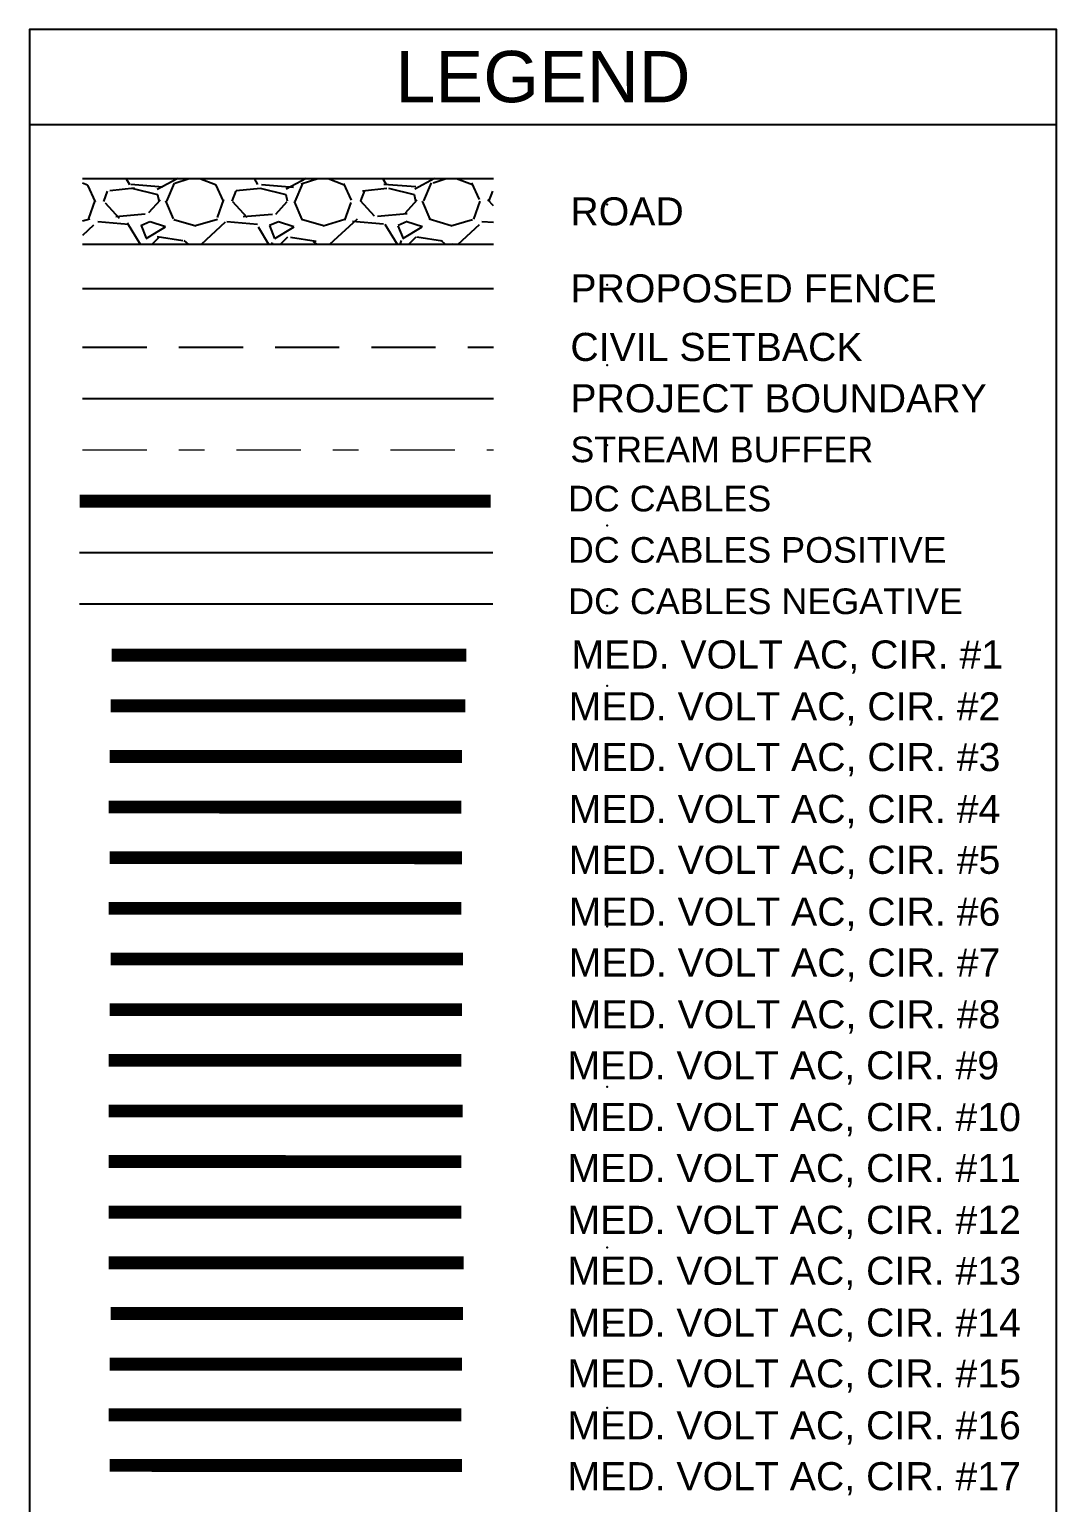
# Model space of a CAD drawing. Header units: feet. Extents: x -17.1 to 9.4, y -43.5 to -9.4.
# Drawn here: x 5.4 to 9.4, y -15.09 to -9.35 of the extents above; entities that cross this region are included whole.
import ezdxf
from ezdxf.lldxf.tags import DXFTag

# ---------------------------------------------------------------- set-up
doc = ezdxf.new("R2010")
doc.units = ezdxf.units.FT
doc.header["$MEASUREMENT"] = 0
doc.linetypes.add('DASHDOT2', pattern=[0.5, 0.25, -0.125, 0, -0.125])
doc.linetypes.add('DASHED2', pattern=[0.375, 0.25, -0.125])
for name, color, linetype in [('C-FENCE', 92, 'FENCELINE1'), ('C-ROAD', 1, 'Continuous'), ('C-ROAD-HATCH', 252, 'Continuous'), ('G-ANNO-TEXT', 1, 'Continuous'), ('PV-CABL-MV1', 170, 'MV ROUTING #1'), ('PV-CABL-MV10', 130, 'MV ROUTING #10'), ('PV-CABL-MV11', 170, 'MV ROUTING #11'), ('PV-CABL-MV12', 210, 'MV ROUTING #12'), ('PV-CABL-MV13', 170, 'MV ROUTING #13'), ('PV-CABL-MV14', 80, 'MV ROUTING #14'), ('PV-CABL-MV15', 210, 'MV ROUTING #15'), ('PV-CABL-MV16', 10, 'MV ROUTING #16'), ('PV-CABL-MV17', 130, 'MV ROUTING #17'), ('PV-CABL-MV2', 80, 'MV ROUTING #2'), ('PV-CABL-MV3', 210, 'MV ROUTING #3'), ('PV-CABL-MV4', 10, 'MV ROUTING #4'), ('PV-CABL-MV5', 130, 'MV ROUTING #5'), ('PV-CABL-MV6', 170, 'MV ROUTING #6'), ('PV-CABL-MV7', 80, 'MV ROUTING #7'), ('PV-CABL-MV8', 210, 'MV ROUTING #8'), ('PV-CABL-MV9', 10, 'MV ROUTING #9'), ('PV-DC-CABL-UG+', 6, 'DC+'), ('PV-DC-CABL-UG-', 6, 'DC-'), ('PVcase PV Area', 30, 'Continuous')]:
    doc.layers.add(name, color=color, linetype=linetype)
doc.layers.add('EX-BUFFER', color=5, linetype='DASHDOT2', lineweight=9)
doc.layers.add('G-NPLT', color=67, linetype='Continuous', plot=False)
doc.layers.add('PV-DC-CABL-UG', color=6, linetype='DC_CABLE', true_color=0xff00ff)
doc.styles.add('NEI-A', font='arial.ttf')
doc.styles.get("Standard").update_dxf_attribs({"font": 'arial.ttf'})
tags = doc.linetypes.add('DC+', pattern='A,0.176989,-0.049113,["DC+",NEI-A,S=0.1,R=0,X=0,Y=-0.05],-0.049113,-0.250887,0.176989', length=0.7030909999999999).pattern_tags.tags
tags[6] = DXFTag(74, 10)
tags = doc.linetypes.add('DC-', pattern='A,0.176989,-0.049113,["DC-",NEI-A,S=0.1,R=0,X=0,Y=-0.05],-0.049113,-0.250887,0.176989', length=0.7030909999999999).pattern_tags.tags
tags[6] = DXFTag(74, 10)
doc.linetypes.add('DC_CABLE', pattern='A,1,-0.2,["DC",Standard,S=0.1,R=0,X=-0.1,Y=-0.05],-0.2', length=1.4)
doc.linetypes.add('FENCELINE1', pattern='A,0.25,-0.1,[133,ltypeshp.shx,S=0.1,R=0,X=-0.1,Y=0],-0.1,1', length=1.45)
tags = doc.linetypes.add('MV ROUTING #1', pattern='A,1,-0.25,0,0.1,-0.25,["MV1",NEI-A,S=0.5,R=0,X=0,Y=-0.2],-1.5', length=3.1).pattern_tags.tags
tags[12] = DXFTag(74, 10)
tags = doc.linetypes.add('MV ROUTING #10', pattern='A,1,-0.25,0,0.1,-0.25,["MV10",NEI-A,S=0.5,R=0,X=0,Y=-0.2],-1.99', length=3.59).pattern_tags.tags
tags[12] = DXFTag(74, 10)
tags = doc.linetypes.add('MV ROUTING #11', pattern='A,1,-0.25,0,0.1,-0.25,["MV11",NEI-A,S=0.5,R=0,X=0,Y=-0.2],-1.99', length=3.59).pattern_tags.tags
tags[12] = DXFTag(74, 10)
tags = doc.linetypes.add('MV ROUTING #12', pattern='A,1,-0.25,0,0.1,-0.25,["MV12",NEI-A,S=0.5,R=0,X=0,Y=-0.2],-1.99', length=3.59).pattern_tags.tags
tags[12] = DXFTag(74, 10)
tags = doc.linetypes.add('MV ROUTING #13', pattern='A,1,-0.25,0,0.1,-0.25,["MV13",NEI-A,S=0.5,R=0,X=0,Y=-0.2],-1.99', length=3.59).pattern_tags.tags
tags[12] = DXFTag(74, 10)
tags = doc.linetypes.add('MV ROUTING #14', pattern='A,1,-0.25,0,0.1,-0.25,["MV14",NEI-A,S=0.5,R=0,X=0,Y=-0.2],-1.99', length=3.59).pattern_tags.tags
tags[12] = DXFTag(74, 10)
tags = doc.linetypes.add('MV ROUTING #15', pattern='A,1,-0.25,0,0.1,-0.25,["MV15",NEI-A,S=0.5,R=0,X=0,Y=-0.2],-1.99', length=3.59).pattern_tags.tags
tags[12] = DXFTag(74, 10)
tags = doc.linetypes.add('MV ROUTING #16', pattern='A,1,-0.25,0,0.1,-0.25,["MV16",NEI-A,S=0.5,R=0,X=0,Y=-0.2],-1.99', length=3.59).pattern_tags.tags
tags[12] = DXFTag(74, 10)
tags = doc.linetypes.add('MV ROUTING #17', pattern='A,1,-0.25,0,0.1,-0.25,["MV17",NEI-A,S=0.5,R=0,X=0,Y=-0.2],-1.99', length=3.59).pattern_tags.tags
tags[12] = DXFTag(74, 10)
tags = doc.linetypes.add('MV ROUTING #2', pattern='A,1,-0.25,0,0.1,-0.25,["MV2",NEI-A,S=0.5,R=0,X=0,Y=-0.2],-1.5', length=3.1).pattern_tags.tags
tags[12] = DXFTag(74, 10)
tags = doc.linetypes.add('MV ROUTING #3', pattern='A,1,-0.25,0,0.1,-0.25,["MV3",NEI-A,S=0.5,R=0,X=0,Y=-0.2],-1.5', length=3.1).pattern_tags.tags
tags[12] = DXFTag(74, 10)
tags = doc.linetypes.add('MV ROUTING #4', pattern='A,1,-0.25,0,0.1,-0.25,["MV4",NEI-A,S=0.5,R=0,X=0,Y=-0.2],-1.5', length=3.1).pattern_tags.tags
tags[12] = DXFTag(74, 10)
tags = doc.linetypes.add('MV ROUTING #5', pattern='A,1,-0.25,0,0.1,-0.25,["MV5",NEI-A,S=0.5,R=0,X=0,Y=-0.2],-1.5', length=3.1).pattern_tags.tags
tags[12] = DXFTag(74, 10)
tags = doc.linetypes.add('MV ROUTING #6', pattern='A,1,-0.25,0,0.1,-0.25,["MV6",NEI-A,S=0.5,R=0,X=0,Y=-0.2],-1.5', length=3.1).pattern_tags.tags
tags[12] = DXFTag(74, 10)
tags = doc.linetypes.add('MV ROUTING #7', pattern='A,1,-0.25,0,0.1,-0.25,["MV7",NEI-A,S=0.5,R=0,X=0,Y=-0.2],-1.5', length=3.1).pattern_tags.tags
tags[12] = DXFTag(74, 10)
tags = doc.linetypes.add('MV ROUTING #8', pattern='A,1,-0.25,0,0.1,-0.25,["MV8",NEI-A,S=0.5,R=0,X=0,Y=-0.2],-1.5', length=3.1).pattern_tags.tags
tags[12] = DXFTag(74, 10)
tags = doc.linetypes.add('MV ROUTING #9', pattern='A,1,-0.25,0,0.1,-0.25,["MV9",NEI-A,S=0.5,R=0,X=0,Y=-0.2],-1.5', length=3.1).pattern_tags.tags
tags[12] = DXFTag(74, 10)

# ---------------------------------------------------------------- blocks, each defined once
blk = doc.blocks.new('*U55')
blk.add_lwpolyline([(-2, -11.62), (2, -11.62), (2, 0), (-2, 0)], close=True)
blk.add_lwpolyline([(-2, -0.3699999999999992), (2, -0.3699999999999992)])
at = {"layer": 'G-NPLT'}
for p in [(0.25, -0.6824999999999992), (0.25, -0.9949999999999992), (0.25, -1.307499999999999), (0.25, -1.619999999999999), (0.25, -1.932499999999999), (0.25, -2.244999999999999), (0.25, -2.557499999999999), (0.25, -2.869999999999999), (0.25, -3.182499999999999), (0.25, -3.494999999999999), (0.25, -3.807499999999999), (0.25, -4.119999999999999), (0.25, -4.432499999999999), (0.25, -4.744999999999999), (0.25, -5.057499999999999), (0.25, -5.369999999999999), (0.25, -5.682499999999999)]:
    blk.add_point(p, dxfattribs=at)
at = {"layer": 'G-ANNO-TEXT', "insert": (0, -0.1849999999999996), "char_height": 0.2, "attachment_point": 5, "style": 'NEI-A'}
blk.add_mtext_dynamic_manual_height_columns('LEGEND', width=3.607447826231223, gutter_width=0.625, heights=[0], dxfattribs=at)

msp = doc.modelspace()

# ---------------------------------------------------------------- hatches: boundary and pattern name
at = {"layer": 'C-ROAD-HATCH'}
h = msp.add_hatch(dxfattribs=at)
h.set_pattern_fill('GRAVEL', color=256, scale=0.5)
h.set_pattern_definition([(228.012787504, (-27.59944168901264, -43.52576215393982), (-4.000000000000031, -4.500000000000002), [0.067268, -6.659544023536849]), (184.969740728, (-27.64444168901264, -43.57576215393981), (5.999999999999988, 0.5000000000000175), [0.115434, -11.427962380615]), (132.510447078, (-27.75944168901263, -43.58576215393982), (5.000000000000059, -5.499999999999932), [0.08139400000000001, -8.05801629804985]), (267.273689006, (-27.95444168901264, -43.71076215393982), (0.5000000000000121, 10.00000000000001), [0.1051189999999997, -10.40677902081446]), (292.833654178, (-27.95944168901264, -43.81576215393981), (-2.499999999999994, 6.000000000000014), [0.1030774999999997, -10.20468656404411]), (357.273689006, (-27.91944168901264, -43.91076215393981), (-10.00000000000001, 0.5000000000000128), [0.1051189999999997, -10.40677902081446]), (37.6942404667, (-27.81444168901264, -43.91576215393982), (-6.499999999999999, -4.999999999999987), [0.1390145, -13.762424274458]), (72.2553283749, (-27.70444168901264, -43.83076215393982), (3.500000000000014, 11), [0.1312439999999993, -12.99316074840665]), (121.429565615, (-27.66444168901263, -43.70576215393982), (-4.00000000000001, 6.499999999999994), [0.105475, -10.4420365548645]), (175.236358309, (-27.71944168901263, -43.61576215393982), (5.499999999999992, -0.500000000000019), [0.120416, -5.90038128939615]), (222.397437798, (-27.83944168901263, -43.60576215393981), (-5.999999999999981, -5.499999999999986), [0.155724, -15.41668750239745]), (138.814074834, (-27.45944168901264, -43.71576215393981), (-3.500000000000016, 3), [0.05315049999999982, -5.261922406367328]), (171.46923439, (-27.49944168901263, -43.68076215393982), (6.499999999999999, -0.9999999999999976), [0.1011185, -10.0107557080785]), (225, (-27.59944168901264, -43.66576215393982), (-5.551115123125783e-17, -0.4999999999999665), [0.0707105, -0.63639628118655]), (203.198590514, (-27.63444168901263, -43.60576215393981), (2.499999999999995, 0.9999999999999877), [0.038079, -3.76980755293195]), (291.801409486, (-27.66944168901264, -43.62076215393981), (-0.499999999999842, 1.500000000000051), [0.0538515, -2.63873090356725]), (30.96375653209999, (-27.64944168901263, -43.67076215393982), (1.500000000000027, 0.9999999999999898), [0.0874645, -2.82801144742265]), (161.565051177, (-27.57444168901264, -43.62576215393982), (1.000000000000006, -0.4999999999999883), [0.06324549999999966, -1.517893330084194]), (16.389540334, (-27.95944168901264, -43.62076215393981), (4.999999999999983, 1.500000000000022), [0.0886, -8.7714225733347]), (70.3461759419, (-27.87444168901263, -43.59576215393982), (-2.00000000000061, -5.500000000001698), [0.0743305, -7.3587038736595]), (293.198590514, (-27.57444168901264, -43.52576215393982), (-0.9999999999999852, 2.499999999999996), [0.0761575, -3.73172905293195]), (343.610459666, (-27.54444168901264, -43.59576215393982), (-4.999999999999983, 1.500000000000022), [0.08859999999999965, -8.771422573334455]), (339.44395478, (-27.95944168901264, -43.93076215393982), (-2.500000000000018, 1.000000000000012), [0.08543999999999966, -4.186561872658728]), (294.775140569, (-27.87944168901264, -43.96076215393982), (-2.500000000000003, 5.500000000000001), [0.071589, -7.087321531638]), (66.8014094864, (-27.56944168901263, -44.02576215393982), (0.9999999999999906, 2.499999999999985), [0.0761575, -3.73172905293195]), (17.3540246363, (-27.53944168901263, -43.95576215393982), (-6.499999999999988, -1.999999999999981), [0.0838155, -8.29771180712]), (69.44395478040002, (-27.81444168901264, -44.02576215393982), (-1.000000000000004, -2.499999999999977), [0.04271999999999983, -4.229281872658728]), (101.309932474, (-27.59944168901264, -44.02576215393982), (-0.4999999999999819, 2.000000000000006), [0.025495, -2.5240147567964]), (165.963756532, (-27.60444168901263, -44.00076215393982), (1.499999999999979, -0.5000000000000007), [0.1030775, -1.95847531280885]), (186.009005957, (-27.70444168901264, -43.97576215393982), (5.000000000000023, 0.4999999999999916), [0.095525, -9.456961587271401]), (303.690067526, (-27.64944168901263, -43.71576215393981), (-0.4999999999999936, 0.9999999999999929), [0.07211099999999965, -1.730664637731995]), (353.157226587, (-27.60944168901263, -43.77576215393982), (8.500000000000007, -1.000000000000026), [0.125897, -12.46378131201415]), (60.9453959009, (-27.48444168901263, -43.79076215393982), (-1.999999999999988, -3.499999999999988), [0.051478, -5.0963370704935]), (90, (-27.45944168901264, -43.74576215393981), (-0.4999999999999999, 0.5), [0.03, -0.47]), (120.256437164, (-27.71444168901263, -43.96076215393982), (2.000000000000004, -3.500000000000004), [0.069462, -6.876759994724901]), (48.01278750420001, (-27.74944168901263, -43.90076215393982), (4, 4.499999999999988), [0.134536, -6.592276023536849]), (0, (-27.65944168901264, -43.80076215393981), (0.5, 0.5), [0.13, -0.37]), (325.3048464690001, (-27.52944168901264, -43.80076215393981), (5.000000000000069, -3.499999999999913), [0.07905699999999966, -7.826637150420978]), (254.054604099, (-27.46444168901263, -43.84576215393982), (-0.5000000000000189, -2.000000000000002), [0.072801, -3.56725394464025]), (207.645975364, (-27.48444168901263, -43.91576215393982), (-9.499999999999975, -5.000000000000024), [0.1185325, -11.7347370911297]), (175.42607874, (-27.58944168901263, -43.97076215393982), (-6.499999999999977, 0.5000000000000007), [0.1253995, -12.41453670398445])])
h.paths.add_polyline_path([(7.205564835209231, -9.934493462994148), (5.605564835209236, -9.934493462994162), (5.605564835209236, -10.1909059312573), (7.205564835209231, -10.19090593125728)])

# ---------------------------------------------------------------- linework, layer by layer
at = {"layer": 'C-FENCE', "ltscale": 0.3}
msp.add_lwpolyline([(5.605564835209236, -10.36269969712573), (7.205564835209231, -10.36269969712573)], dxfattribs=at)
at = {"layer": 'C-ROAD', "flags": 128}
for points in [[(5.605564835209236, -9.934493462994162), (7.205564835209231, -9.934493462994183)], [(7.205564835209231, -10.19090593125727), (5.605564835209236, -10.1909059312573)]]:
    msp.add_lwpolyline(points, dxfattribs=at)
at = {"layer": 'EX-BUFFER', "flags": 128}
msp.add_lwpolyline([(5.605564835209236, -10.99090593125732), (7.205564835209231, -10.99090593125732)], dxfattribs=at)
at = {"layer": 'G-ANNO-TEXT', "linetype": 'DASHED2'}
msp.add_lwpolyline([(5.605564835209236, -10.59090593125731), (7.205564835209231, -10.59090593125731)], dxfattribs=at)
at = {"layer": 'PV-CABL-MV1', "linetype": 'MV ROUTING #1', "ltscale": 0.15, "const_width": 0.05}
msp.add_lwpolyline([(5.718440486671113, -11.79090593125733), (7.100871563189202, -11.79108159598985)], dxfattribs=at)
at = {"layer": 'PV-CABL-MV10', "linetype": 'MV ROUTING #10', "ltscale": 0.15, "const_width": 0.05}
msp.add_lwpolyline([(5.707731264340111, -13.56660369372241), (7.085858942188224, -13.56677935845493)], dxfattribs=at)
at = {"layer": 'PV-CABL-MV11', "linetype": 'MV ROUTING #11', "ltscale": 0.15, "const_width": 0.05}
msp.add_lwpolyline([(5.707731264340111, -13.76390336281998), (7.080702469035316, -13.7640790275525)], dxfattribs=at)
at = {"layer": 'PV-CABL-MV12', "linetype": 'MV ROUTING #12', "ltscale": 0.15, "const_width": 0.05}
msp.add_lwpolyline([(5.707731264340111, -13.96120336281998), (7.080702469035316, -13.9613790275525)], dxfattribs=at)
at = {"layer": 'PV-CABL-MV13', "linetype": 'MV ROUTING #13', "ltscale": 0.15, "const_width": 0.05}
msp.add_lwpolyline([(5.707731264340111, -14.15850396799139), (7.0901623408582, -14.15867963272392)], dxfattribs=at)
at = {"layer": 'PV-CABL-MV14', "ltscale": 0.15, "const_width": 0.05}
msp.add_lwpolyline([(5.71463941912765, -14.3558042466835), (7.087610623822854, -14.35597991141602)], dxfattribs=at)
at = {"layer": 'PV-CABL-MV15', "ltscale": 0.15, "const_width": 0.05}
msp.add_lwpolyline([(5.710838351584187, -14.5531037603561), (7.083809556279391, -14.55327942508862)], dxfattribs=at)
at = {"layer": 'PV-CABL-MV16', "ltscale": 0.15, "const_width": 0.05}
msp.add_lwpolyline([(5.707731264340111, -14.75040336281997), (7.080702469035316, -14.7505790275525)], dxfattribs=at)
at = {"layer": 'PV-CABL-MV17', "ltscale": 0.15, "const_width": 0.05}
msp.add_lwpolyline([(5.710838351584187, -14.9477037603561), (7.083809556279391, -14.94787942508862)], dxfattribs=at)
at = {"layer": 'PV-CABL-MV2', "linetype": 'MV ROUTING #2', "ltscale": 0.15, "const_width": 0.05}
msp.add_lwpolyline([(5.71463941912765, -11.98820484580672), (7.097070495645738, -11.98838051053924)], dxfattribs=at)
at = {"layer": 'PV-CABL-MV3', "linetype": 'MV ROUTING #3', "ltscale": 0.15, "const_width": 0.05}
msp.add_lwpolyline([(5.710838351584187, -12.18550376035611), (7.083809556279391, -12.18567942508864)], dxfattribs=at)
at = {"layer": 'PV-CABL-MV4', "linetype": 'MV ROUTING #4', "ltscale": 0.15, "const_width": 0.05}
msp.add_lwpolyline([(5.707731264340111, -12.38280336281999), (7.080702469035316, -12.38297902755252)], dxfattribs=at)
at = {"layer": 'PV-CABL-MV5', "linetype": 'MV ROUTING #5', "ltscale": 0.15, "const_width": 0.05}
msp.add_lwpolyline([(5.710838351584187, -12.58010376035611), (7.083809556279391, -12.58027942508863)], dxfattribs=at)
at = {"layer": 'PV-CABL-MV6', "linetype": 'MV ROUTING #6', "ltscale": 0.15, "const_width": 0.05}
msp.add_lwpolyline([(5.707731264340111, -12.77740336281999), (7.080702469035316, -12.77757902755251)], dxfattribs=at)
at = {"layer": 'PV-CABL-MV7', "linetype": 'MV ROUTING #7', "ltscale": 0.15, "const_width": 0.05}
msp.add_lwpolyline([(5.71463941912765, -12.97470424668351), (7.087610623822854, -12.97487991141603)], dxfattribs=at)
at = {"layer": 'PV-CABL-MV8', "linetype": 'MV ROUTING #8', "ltscale": 0.15, "const_width": 0.05}
msp.add_lwpolyline([(5.710838351584187, -13.17200376035611), (7.083809556279391, -13.17217942508863)], dxfattribs=at)
at = {"layer": 'PV-CABL-MV9', "linetype": 'MV ROUTING #9', "ltscale": 0.15, "const_width": 0.05}
msp.add_lwpolyline([(5.707731264340111, -13.36930336281998), (7.080702469035316, -13.36947902755251)], dxfattribs=at)
at = {"layer": 'PV-DC-CABL-UG', "ltscale": 0.8, "const_width": 0.05}
msp.add_lwpolyline([(5.593985113038229, -11.19099180035766), (7.195726112718233, -11.19099180035766)], dxfattribs=at)
at = {"layer": 'PV-DC-CABL-UG+', "ltscale": 0.8}
msp.add_lwpolyline([(5.593985113038229, -11.39099180035767), (7.203908492160082, -11.39099180035767)], dxfattribs=at)
at = {"layer": 'PV-DC-CABL-UG-', "ltscale": 0.8}
msp.add_lwpolyline([(5.593985113038229, -11.59099180035767), (7.203908492160082, -11.59099180035767)], dxfattribs=at)
at = {"layer": 'PVcase PV Area', "ltscale": 0.025}
msp.add_lwpolyline([(5.605564835209236, -10.79090593125731), (7.205564835209231, -10.79090593125731)], dxfattribs=at)

# ---------------------------------------------------------------- block references
at = {"layer": 'G-ANNO-TEXT'}
msp.add_blockref('*U55', (7.398946802599141, -9.353244894965087), dxfattribs=at)

# ---------------------------------------------------------------- texts
at = {"layer": 'G-ANNO-TEXT', "attachment_point": 4, "style": 'NEI-A'}
for s, insert, char_height, width in [('ROAD', (7.505564835209242, -10.06269969712574), 0.1094, 5.035966917302644), ('PROPOSED FENCE', (7.505564835209242, -10.36269969712573), 0.1094, 5.035966917302644), ('CIVIL SETBACK', (7.505564835209242, -10.59087205362869), 0.1094, 1.832013685846802), ('PROJECT BOUNDARY', (7.505564835209242, -10.7908720534942), 0.1094, 1.62179604638472), ('STREAM BUFFER', (7.505564835209242, -10.98993863354443), 0.1, 1.62179604638472), ('DC CABLES', (7.496049597789096, -11.18173034770997), 0.1, 1.759640032317102), ('DC CABLES POSITIVE', (7.496049597789096, -11.38173034770998), 0.1, 1.759640032317102), ('DC CABLES NEGATIVE', (7.497068212548626, -11.58173034770998), 0.1, 1.759640032317102)]:
    msp.add_mtext(s, dxfattribs=dict(at, insert=insert, char_height=char_height, width=width))
at = {"layer": 'G-ANNO-TEXT', "char_height": 0.1094, "attachment_point": 4, "style": 'NEI-A'}
for s, width, heights, insert in [('MED. VOLT AC, CIR. #1 ', 1.805758388845735, [0], (7.509656024930166, -11.79842693110828)), ('MED. VOLT AC, CIR. #2 ', 1.805758388845735, [0], (7.49880516264318, -12.00040626236783)), ('MED. VOLT AC, CIR. #3 ', 1.834225141119934, [0], (7.498946802599164, -12.19815632960665)), ('MED. VOLT AC, CIR. #4 ', 1.834225141119934, [0], (7.49880516264318, -12.40013762413211)), ('MED. VOLT AC, CIR. #5 ', 1.834225141119934, [0], (7.498946802599164, -12.59839952760368)), ('MED. VOLT AC, CIR. #6 ', 1.834225141119934, [0], (7.49880516264318, -12.80038082212914)), ('MED. VOLT AC, CIR. #7 ', 1.816433800586257, [0], (7.498946802599164, -12.9986427256007)), ('MED. VOLT AC, CIR. #8 ', 1.816433800586257, [0], (7.49880516264318, -13.20062402012617)), ('MED. VOLT AC, CIR. #9 ', 1.824850290005688, [0], (7.494086759025521, -13.39885641542072)), ('MED. VOLT AC, CIR. #10 ', 1.824850290005688, [0], (7.493945119069537, -13.60083770994618)), ('MED. VOLT AC, CIR. #11 ', 1.803545023046954, [0], (7.494086759025521, -13.79909961341775)), ('MED. VOLT AC, CIR. #12 ', 1.803545023046954, [0], (7.493945119069537, -14.00108090794321)), ('MED. VOLT AC, CIR. #13 ', 1.803545023046954, [0], (7.494086759025521, -14.19934281141477)), ('MED. VOLT AC, CIR. #14 ', 1.803545023046954, [0], (7.493945119069537, -14.40132410594024)), ('MED. VOLT AC, CIR. #15 ', 1.767962341979601, [0], (7.494086759025521, -14.5995860094118)), ('MED. VOLT AC, CIR. #16 ', 1.767962341979601, [0], (7.493945119069537, -14.80156730393727)), ('MED. VOLT AC, CIR. #17 ', 1.778637753720123, [0.2974048203728967], (7.494086759025521, -14.99982920740883))]:
    msp.add_mtext_dynamic_manual_height_columns(s, width=width, gutter_width=0.546875, heights=heights, dxfattribs=dict(at, insert=insert))

doc.saveas('drawing.dxf')
